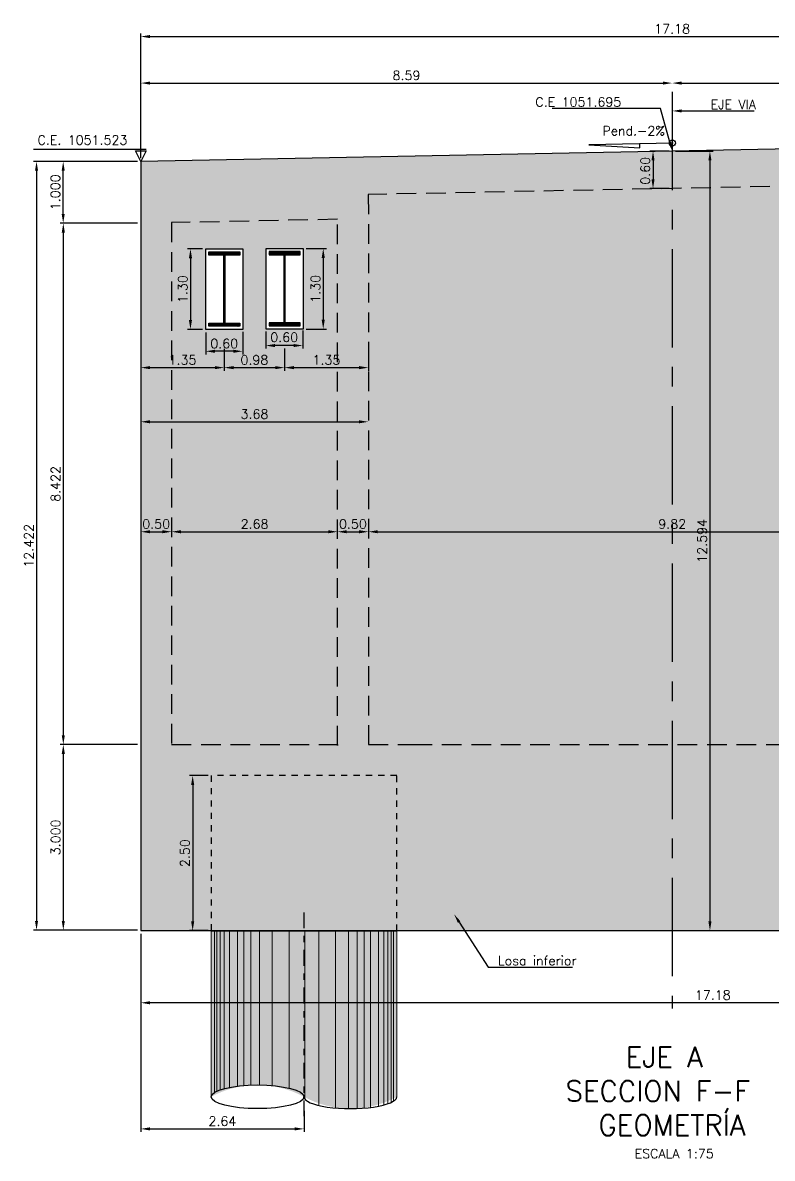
# Model space of a CAD drawing. Header units: metres. Extents: x 1080427 to 1081241, y 976768 to 977191.
# Drawn here: x 1080887.61 to 1080899.72, y 977058.68 to 977077.03 of the extents above; entities that cross this region are included whole.
import ezdxf
from ezdxf import colors
from ezdxf.entities.mleader import LeaderData, LeaderLine
from ezdxf.math import Vec2, Vec3

# ---------------------------------------------------------------- set-up
doc = ezdxf.new("R2010")
doc.units = ezdxf.units.M
doc.header["$LTSCALE"] = 25.4
for name, pattern in [('CENTER', [2, 1.25, -0.25, 0.25, -0.25]), ('DASHDOT', [1, 0.5, -0.25, 0, -0.25]), ('HIDDEN', [0.375, 0.25, -0.125])]:
    doc.linetypes.add(name, pattern=pattern)
for name, color, linetype in [('CONTRAPESO', 3, 'Continuous'), ('COT', 1, 'Continuous'), ('DIMCONTRAPESO', 1, 'Continuous'), ('EJE VIA', 10, 'CENTER'), ('PERFIL MET', 37, 'Continuous'), ('PROY', 9, 'HIDDEN'), ('PROYECC', 251, 'HIDDEN'), ('REGL175', 7, 'Continuous')]:
    doc.layers.add(name, color=color, linetype=linetype)
for name, color, linetype, lineweight in [('COTA', 1, 'Continuous', 30), ('COTACIM', 20, 'Continuous', 5), ('EJEPILOTE', 145, 'DASHDOT', 30), ('OTROS', 8, 'Continuous', 5), ('SOLIDOREFCONT', 254, 'Continuous', 5)]:
    doc.layers.add(name, color=color, linetype=linetype, lineweight=lineweight)
doc.styles.add('romans', font='romans.shx')
doc.dimstyles.new('Copy 75', dxfattribs={"dimtxt": 0.15, "dimasz": 0.15, "dimexe": 0.05, "dimexo": 0.05, "dimgap": 0.05, "dimtad": 1, "dimzin": 0, "dimdsep": 46, "dimtxsty": 'romans', "dimcen": 0.002, "dimclrd": 1, "dimclre": 1, "dimclrt": 3, "dimadec": 4, "dimazin": 0, "dimtfac": 1, "dimtofl": 0, "dimtmove": 1, "dimatfit": 3, "dimfxl": 1, "dimtolj": 1, "dimtzin": 0, "dimarcsym": 1})

# ---------------------------------------------------------------- blocks, each defined once
blk = doc.blocks.new('PILOTE')
h = blk.add_hatch(color=256)
h.dxf.hatch_style = 1
h.set_gradient(color1=(51, 51, 51), color2=(173, 173, 173), tint=1, name='INVCYLINDER')
edge = h.paths.add_edge_path()
edge.add_line((1080656.416834545, 977060.1590362525), (1080656.416834545, 977062.8369320101))
edge.add_line((1080656.416834545, 977062.8369320101), (1080659.417876804, 977062.8369320101))
edge.add_line((1080659.417876804, 977062.8369320101), (1080659.417876804, 977060.1590362525))
edge.add_arc((1080658.66761624, 977061.5370580803), 1.569023604932751, 241.43402734232131, 298.56597265767874, ccw=False)
edge.add_arc((1080657.16709511, 977058.7797854457), 1.570103086822714, 61.45547212311708, 118.5445278768829)
at = {"layer": 'COT'}
blk.add_ellipse((1080657.16709511, 977060.1590362525), major_axis=(0.7502605647517244, 0), ratio=0.2543813295763042, dxfattribs=at)
blk.add_ellipse((1080658.66761624, 977060.1590362525), major_axis=(0.7502605647517244, 0), ratio=0.2543813295763042, start_param=3.141592653589792, end_param=6.283185307179586, dxfattribs=at)
at = {"layer": 'EJEPILOTE', "ltscale": 0.02}
blk.add_line((1080657.918716831, 977059.8447110992), (1080657.918716831, 977063.1356790137), dxfattribs=at)
at = {"layer": 'OTROS'}
for p, q in [((1080656.472292364, 977062.8369320101), (1080656.472292364, 977060.2310491129)), ((1080656.510527515, 977062.8369320101), (1080656.510527515, 977060.2513910077)), ((1080656.561507698, 977062.8369320101), (1080656.561507698, 977060.2717001326)), ((1080656.625232968, 977062.8369320101), (1080656.625232968, 977060.2910394119)), ((1080656.714448302, 977062.8369320101), (1080656.714448302, 977060.3112408698)), ((1080656.841898815, 977062.8369320101), (1080656.841898815, 977060.3310285627)), ((1080656.943859208, 977062.8369320101), (1080656.943859208, 977060.3412444418)), ((1080657.058564661, 977062.8369320101), (1080657.058564661, 977060.3478811213)), ((1080657.198760206, 977062.8369320101), (1080657.198760206, 977060.3497184741)), ((1080657.405764051, 977062.8369320101), (1080657.405764051, 977060.3399741807)), ((1080657.679471079, 977062.8369320101), (1080657.679471079, 977060.2984506316)), ((1080657.932716831, 977062.8369320101), (1080657.932716831, 977060.1206139127)), ((1080658.155240271, 977062.8369320101), (1080658.155240271, 977060.0266473495)), ((1080658.428947299, 977062.8369320101), (1080658.428947299, 977059.9780983244)), ((1080658.635951144, 977062.8369320101), (1080658.635951144, 977059.968354031)), ((1080658.776146688, 977062.8369320101), (1080658.776146688, 977059.9701913837)), ((1080658.890852141, 977062.8369320101), (1080658.890852141, 977059.9768280633)), ((1080658.992812535, 977062.8369320101), (1080658.992812535, 977059.9870439423)), ((1080659.120263048, 977062.8369320101), (1080659.120263048, 977060.0068316353)), ((1080659.209478382, 977062.8369320101), (1080659.209478382, 977060.0266473495)), ((1080659.273203652, 977062.8369320101), (1080659.273203652, 977060.0463723725)), ((1080659.324183835, 977062.8369320101), (1080659.324183835, 977060.0666814975)), ((1080659.362418986, 977062.8369320101), (1080659.362418986, 977060.0870233923)), ((1080656.625232968, 977060.0270330932), (1080656.625232968, 977060.0266473495))]:
    blk.add_line(p, q, dxfattribs=at)
blk.add_lwpolyline([(1080656.416834545, 977060.1590362525), (1080656.416834545, 977062.8369320101), (1080659.417876804, 977062.8369320101), (1080659.417876804, 977060.1590362525)], dxfattribs=at)
blk = doc.blocks.new('*D330')
at = {"layer": 'COTA', "color": 1, "lineweight": -2, "transparency": 16777216}
for p, q in [((1080898.053530901, 977074.9557058255), (1080897.744877127, 977074.9557058255)), ((1080897.794877127, 977074.8057058254), (1080897.794877127, 977074.5019261636)), ((1080898.054436477, 977074.3519261635), (1080897.744877127, 977074.3519261635))]:
    blk.add_line(p, q, dxfattribs=at)
at = {"layer": 'COTA', "color": 1, "transparency": 16777216}
for points in [[(1080897.769877127, 977074.8057058254), (1080897.819877126, 977074.8057058254), (1080897.794877127, 977074.9557058255)], [(1080897.769877127, 977074.5019261636), (1080897.819877126, 977074.5019261636), (1080897.794877127, 977074.3519261635)]]:
    blk.add_solid(points, dxfattribs=at)
at = {"layer": 'Defpoints', "color": 0, "transparency": 16777216}
for p in [(1080898.103530901, 977074.9557058255), (1080897.794877127, 977074.3519261635), (1080898.104436477, 977074.3519261635)]:
    blk.add_point(p, dxfattribs=at)
at = {"layer": 'COTA', "color": 3, "transparency": 16777216, "insert": (1080897.669877127, 977074.6378128493), "char_height": 0.15, "attachment_point": 5, "rotation": 90, "style": 'romans'}
blk.add_mtext('\\A1;0.60', dxfattribs=at)
blk = doc.blocks.new('*D319')
at = {"layer": 'COTA', "color": 1, "lineweight": -2, "transparency": 16777216}
for p, q in [((1080889.515228223, 977074.8403397719), (1080889.515228223, 977076.8566790834)), ((1080906.691793597, 977075.1710710793), (1080906.691793597, 977076.8566790834)), ((1080889.665228223, 977076.8066790834), (1080906.541793597, 977076.8066790834))]:
    blk.add_line(p, q, dxfattribs=at)
at = {"layer": 'COTA', "color": 1, "transparency": 16777216}
for points in [[(1080889.665228223, 977076.8316790834), (1080889.665228223, 977076.7816790834), (1080889.515228223, 977076.8066790834)], [(1080906.541793597, 977076.8316790834), (1080906.541793597, 977076.7816790834), (1080906.691793597, 977076.8066790834)]]:
    blk.add_solid(points, dxfattribs=at)
at = {"layer": 'Defpoints', "color": 0, "transparency": 16777216}
for p in [(1080906.691793597, 977076.8066790834), (1080906.691793597, 977075.1210710793), (1080889.515228223, 977074.7903397719)]:
    blk.add_point(p, dxfattribs=at)
at = {"layer": 'COTA', "color": 3, "transparency": 16777216, "insert": (1080898.10351091, 977076.9316790834), "char_height": 0.15, "attachment_point": 5, "style": 'romans'}
blk.add_mtext('\\A1;17.18', dxfattribs=at)
blk = doc.blocks.new('*D320')
at = {"layer": 'COTA', "color": 1, "lineweight": -2, "transparency": 16777216}
blk.add_line((1080889.665228223, 977068.8062600595), (1080889.865250037, 977068.8062600595), dxfattribs=at)
at = {"layer": 'COTA', "color": 1, "transparency": 16777216}
for points in [[(1080889.665228223, 977068.8312600595), (1080889.665228223, 977068.7812600594), (1080889.515228223, 977068.8062600595)], [(1080889.865250037, 977068.8312600595), (1080889.865250037, 977068.7812600594), (1080890.015250037, 977068.8062600595)]]:
    blk.add_solid(points, dxfattribs=at)
at = {"layer": 'Defpoints', "color": 0, "transparency": 16777216}
for p in [(1080889.515228223, 977068.8062600595), (1080890.015250037, 977068.8062600595), (1080890.015250037, 977068.8062600595)]:
    blk.add_point(p, dxfattribs=at)
at = {"layer": 'COTA', "color": 3, "transparency": 16777216, "insert": (1080889.76523913, 977068.9312600595), "char_height": 0.15, "attachment_point": 5, "style": 'romans'}
blk.add_mtext('\\A1;0.50', dxfattribs=at)
blk = doc.blocks.new('*D321')
at = {"layer": 'COTA', "color": 1, "lineweight": -2, "transparency": 16777216}
for p, q in [((1080890.165250037, 977068.8062192819), (1080892.545214706, 977068.8062192819)), ((1080890.015250037, 977068.7562600594), (1080890.015250037, 977068.7562192818))]:
    blk.add_line(p, q, dxfattribs=at)
at = {"layer": 'COTA', "color": 1, "transparency": 16777216}
for points in [[(1080890.165250037, 977068.8312192819), (1080890.165250037, 977068.7812192818), (1080890.015250037, 977068.8062192819)], [(1080892.545214706, 977068.8312192819), (1080892.545214706, 977068.7812192818), (1080892.695214706, 977068.8062192819)]]:
    blk.add_solid(points, dxfattribs=at)
at = {"layer": 'Defpoints', "color": 0, "transparency": 16777216}
for p in [(1080890.015250037, 977068.8062600595), (1080892.695214706, 977068.8062192819), (1080892.695214706, 977068.8062192819)]:
    blk.add_point(p, dxfattribs=at)
at = {"layer": 'COTA', "color": 3, "transparency": 16777216, "insert": (1080891.355232371, 977068.9312192819), "char_height": 0.15, "attachment_point": 5, "style": 'romans'}
blk.add_mtext('\\A1;2.68', dxfattribs=at)
blk = doc.blocks.new('*D322')
at = {"layer": 'COTA', "color": 1, "lineweight": -2, "transparency": 16777216}
blk.add_line((1080892.845214706, 977068.8062192819), (1080893.04523652, 977068.8062192819), dxfattribs=at)
at = {"layer": 'COTA', "color": 1, "transparency": 16777216}
for points in [[(1080892.845214706, 977068.8312192819), (1080892.845214706, 977068.7812192818), (1080892.695214706, 977068.8062192819)], [(1080893.04523652, 977068.8312192819), (1080893.04523652, 977068.7812192818), (1080893.19523652, 977068.8062192819)]]:
    blk.add_solid(points, dxfattribs=at)
at = {"layer": 'Defpoints', "color": 0, "transparency": 16777216}
for p in [(1080892.695214706, 977068.8062192819), (1080893.19523652, 977068.8062192819), (1080893.19523652, 977068.8062192819)]:
    blk.add_point(p, dxfattribs=at)
at = {"layer": 'COTA', "color": 3, "transparency": 16777216, "insert": (1080892.945225613, 977068.9312192819), "char_height": 0.15, "attachment_point": 5, "style": 'romans'}
blk.add_mtext('\\A1;0.50', dxfattribs=at)
blk = doc.blocks.new('*D323')
at = {"layer": 'COTA', "color": 1, "lineweight": -2, "transparency": 16777216}
for p, q in [((1080893.34523652, 977068.8060949981), (1080902.865213184, 977068.8060949981)), ((1080893.19523652, 977068.7562192818), (1080893.19523652, 977068.7560949981))]:
    blk.add_line(p, q, dxfattribs=at)
at = {"layer": 'COTA', "color": 1, "transparency": 16777216}
for points in [[(1080893.34523652, 977068.8310949982), (1080893.34523652, 977068.7810949981), (1080893.19523652, 977068.8060949981)], [(1080902.865213184, 977068.8310949982), (1080902.865213184, 977068.7810949981), (1080903.015213184, 977068.8060949981)]]:
    blk.add_solid(points, dxfattribs=at)
at = {"layer": 'Defpoints', "color": 0, "transparency": 16777216}
for p in [(1080893.19523652, 977068.8062192819), (1080903.015213184, 977068.8060949981), (1080903.015213184, 977068.8060949981)]:
    blk.add_point(p, dxfattribs=at)
at = {"layer": 'COTA', "color": 3, "transparency": 16777216, "insert": (1080898.105224852, 977068.9310949981), "char_height": 0.15, "attachment_point": 5, "style": 'romans'}
blk.add_mtext('\\A1;9.82', dxfattribs=at)
blk = doc.blocks.new('*D331')
at = {"layer": 'COTA', "color": 1, "lineweight": -2, "transparency": 16777216}
for p, q in [((1080889.515201209, 977062.3117379667), (1080889.515201209, 977061.1463200506)), ((1080906.695201209, 977062.3117379667), (1080906.695201209, 977061.1463200506)), ((1080906.545201209, 977061.1963200506), (1080889.665201209, 977061.1963200506))]:
    blk.add_line(p, q, dxfattribs=at)
at = {"layer": 'COTA', "color": 1, "transparency": 16777216}
for points in [[(1080889.665201209, 977061.2213200507), (1080889.665201209, 977061.1713200506), (1080889.515201209, 977061.1963200506)], [(1080906.545201209, 977061.2213200507), (1080906.545201209, 977061.1713200506), (1080906.695201209, 977061.1963200506)]]:
    blk.add_solid(points, dxfattribs=at)
at = {"layer": 'Defpoints', "color": 0, "transparency": 16777216}
for p in [(1080889.515201209, 977062.3617379668), (1080906.695201209, 977062.3617379668), (1080889.515201209, 977061.1963200506)]:
    blk.add_point(p, dxfattribs=at)
at = {"layer": 'COTA', "color": 3, "transparency": 16777216, "insert": (1080898.760098694, 977061.3213200506), "char_height": 0.15, "attachment_point": 5, "style": 'romans'}
blk.add_mtext('\\A1;17.18', dxfattribs=at)
blk = doc.blocks.new('*D327')
at = {"layer": 'Defpoints', "color": 0, "transparency": 16777216}
for p in [(1080898.105228223, 977076.0546435826), (1080898.105228223, 977076.0546435826), (1080889.515228223, 977074.7903397719)]:
    blk.add_point(p, dxfattribs=at)
at = {"layer": 'DIMCONTRAPESO', "color": 1, "lineweight": -2, "transparency": 16777216}
for p, q in [((1080889.515228223, 977074.8403397719), (1080889.515228223, 977076.1046435826)), ((1080889.665228223, 977076.0546435826), (1080897.955228223, 977076.0546435826))]:
    blk.add_line(p, q, dxfattribs=at)
at = {"layer": 'DIMCONTRAPESO', "color": 1, "transparency": 16777216}
for points in [[(1080889.665228223, 977076.0796435826), (1080889.665228223, 977076.0296435825), (1080889.515228223, 977076.0546435826)], [(1080897.955228223, 977076.0796435826), (1080897.955228223, 977076.0296435825), (1080898.105228223, 977076.0546435826)]]:
    blk.add_solid(points, dxfattribs=at)
at = {"layer": 'DIMCONTRAPESO', "color": 3, "transparency": 16777216, "insert": (1080893.810228223, 977076.1796435826), "char_height": 0.15, "attachment_point": 5, "style": 'romans'}
blk.add_mtext('\\A1;8.59', dxfattribs=at)
blk = doc.blocks.new('*D328')
at = {"layer": 'Defpoints', "color": 0, "transparency": 16777216}
for p in [(1080898.105228223, 977076.0546435826), (1080906.691793597, 977076.0546435826), (1080906.691793597, 977075.1210710793)]:
    blk.add_point(p, dxfattribs=at)
at = {"layer": 'DIMCONTRAPESO', "color": 1, "lineweight": -2, "transparency": 16777216}
for p, q in [((1080898.255228223, 977076.0546435826), (1080906.541793597, 977076.0546435826)), ((1080906.691793597, 977075.1710710793), (1080906.691793597, 977076.1046435826))]:
    blk.add_line(p, q, dxfattribs=at)
at = {"layer": 'DIMCONTRAPESO', "color": 1, "transparency": 16777216}
for points in [[(1080898.255228223, 977076.0796435826), (1080898.255228223, 977076.0296435825), (1080898.105228223, 977076.0546435826)], [(1080906.541793597, 977076.0796435826), (1080906.541793597, 977076.0296435825), (1080906.691793597, 977076.0546435826)]]:
    blk.add_solid(points, dxfattribs=at)
at = {"layer": 'DIMCONTRAPESO', "color": 3, "transparency": 16777216, "insert": (1080902.39851091, 977076.1796435826), "char_height": 0.15, "attachment_point": 5, "style": 'romans'}
blk.add_mtext('\\A1;8.59', dxfattribs=at)
blk = doc.blocks.new('*D329')
at = {"layer": 'Defpoints', "color": 0, "transparency": 16777216}
for p in [(1080889.515231705, 977070.5799661406), (1080893.191784659, 977070.5826604671), (1080893.191784659, 977070.5826604671)]:
    blk.add_point(p, dxfattribs=at)
at = {"layer": 'DIMCONTRAPESO', "color": 1, "lineweight": -2, "transparency": 16777216}
for p, q in [((1080889.515231705, 977070.6299661406), (1080889.515231705, 977070.6326604672)), ((1080889.665231705, 977070.5826604671), (1080893.041784659, 977070.5826604671))]:
    blk.add_line(p, q, dxfattribs=at)
at = {"layer": 'DIMCONTRAPESO', "color": 1, "transparency": 16777216}
for points in [[(1080889.665231705, 977070.6076604672), (1080889.665231705, 977070.5576604671), (1080889.515231705, 977070.5826604671)], [(1080893.041784659, 977070.6076604672), (1080893.041784659, 977070.5576604671), (1080893.191784659, 977070.5826604671)]]:
    blk.add_solid(points, dxfattribs=at)
at = {"layer": 'DIMCONTRAPESO', "color": 3, "transparency": 16777216, "insert": (1080891.353508182, 977070.7076604671), "char_height": 0.15, "attachment_point": 5, "style": 'romans'}
blk.add_mtext('\\A1;3.68', dxfattribs=at)
blk = doc.blocks.new('*D333')
at = {"layer": 'Defpoints', "color": 0, "transparency": 16777216}
for p in [(1080889.515228223, 977071.7207626447), (1080890.864840828, 977071.8089970094), (1080890.864840828, 977071.4576015545)]:
    blk.add_point(p, dxfattribs=at)
at = {"layer": 'DIMCONTRAPESO', "color": 1, "lineweight": -2, "transparency": 16777216}
for p, q in [((1080890.864840828, 977071.7589970094), (1080890.864840828, 977071.4076015544)), ((1080889.515228223, 977071.6707626446), (1080889.515228223, 977071.4076015544)), ((1080889.665228223, 977071.4576015545), (1080890.714840828, 977071.4576015545))]:
    blk.add_line(p, q, dxfattribs=at)
at = {"layer": 'DIMCONTRAPESO', "color": 1, "transparency": 16777216}
for points in [[(1080889.665228223, 977071.4826015545), (1080889.665228223, 977071.4326015544), (1080889.515228223, 977071.4576015545)], [(1080890.714840828, 977071.4826015545), (1080890.714840828, 977071.4326015544), (1080890.864840828, 977071.4576015545)]]:
    blk.add_solid(points, dxfattribs=at)
at = {"layer": 'DIMCONTRAPESO', "color": 3, "transparency": 16777216, "insert": (1080890.190034525, 977071.5826015545), "char_height": 0.15, "attachment_point": 5, "style": 'romans'}
blk.add_mtext('\\A1;1.35', dxfattribs=at)
blk = doc.blocks.new('*D334')
at = {"layer": 'Defpoints', "color": 0, "transparency": 16777216}
for p in [(1080890.864840828, 977071.8089970094), (1080891.839853005, 977071.8143665026), (1080891.839853005, 977071.4576015545)]:
    blk.add_point(p, dxfattribs=at)
at = {"layer": 'DIMCONTRAPESO', "color": 1, "lineweight": -2, "transparency": 16777216}
for p, q in [((1080890.864840828, 977071.7589970094), (1080890.864840828, 977071.4076015544)), ((1080891.839853005, 977071.7643665025), (1080891.839853005, 977071.4076015544)), ((1080891.014840828, 977071.4576015545), (1080891.689853005, 977071.4576015545))]:
    blk.add_line(p, q, dxfattribs=at)
at = {"layer": 'DIMCONTRAPESO', "color": 1, "transparency": 16777216}
for points in [[(1080891.014840828, 977071.4826015545), (1080891.014840828, 977071.4326015544), (1080890.864840828, 977071.4576015545)], [(1080891.689853005, 977071.4826015545), (1080891.689853005, 977071.4326015544), (1080891.839853005, 977071.4576015545)]]:
    blk.add_solid(points, dxfattribs=at)
at = {"layer": 'DIMCONTRAPESO', "color": 3, "transparency": 16777216, "insert": (1080891.352346916, 977071.5826015545), "char_height": 0.15, "attachment_point": 5, "style": 'romans'}
blk.add_mtext('\\A1;0.98', dxfattribs=at)
blk = doc.blocks.new('*D335')
at = {"layer": 'Defpoints', "color": 0, "transparency": 16777216}
for p in [(1080891.839853005, 977071.8143665026), (1080893.194120589, 977071.8537727899), (1080893.194120589, 977071.4576015545)]:
    blk.add_point(p, dxfattribs=at)
at = {"layer": 'DIMCONTRAPESO', "color": 1, "lineweight": -2, "transparency": 16777216}
for p, q in [((1080891.839853005, 977071.7643665025), (1080891.839853005, 977071.4076015544)), ((1080893.194120589, 977071.8037727899), (1080893.194120589, 977071.4076015544)), ((1080891.989853005, 977071.4576015545), (1080893.044120589, 977071.4576015545))]:
    blk.add_line(p, q, dxfattribs=at)
at = {"layer": 'DIMCONTRAPESO', "color": 1, "transparency": 16777216}
for points in [[(1080891.989853005, 977071.4826015545), (1080891.989853005, 977071.4326015544), (1080891.839853005, 977071.4576015545)], [(1080893.044120589, 977071.4826015545), (1080893.044120589, 977071.4326015544), (1080893.194120589, 977071.4576015545)]]:
    blk.add_solid(points, dxfattribs=at)
at = {"layer": 'DIMCONTRAPESO', "color": 3, "transparency": 16777216, "insert": (1080892.516986797, 977071.5826015545), "char_height": 0.15, "attachment_point": 5, "style": 'romans'}
blk.add_mtext('\\A1;1.35', dxfattribs=at)
blk = doc.blocks.new('*D341')
at = {"layer": 'Defpoints', "color": 0, "transparency": 16777216}
for p in [(1080891.164084211, 977072.085897908), (1080890.565292227, 977072.0739220683), (1080890.565292227, 977071.7219084653)]:
    blk.add_point(p, dxfattribs=at)
at = {"layer": 'DIMCONTRAPESO', "color": 1, "lineweight": -2, "transparency": 16777216}
for p, q in [((1080890.565292227, 977072.0239220683), (1080890.565292227, 977071.6719084652)), ((1080891.164084211, 977072.0358979079), (1080891.164084211, 977071.6719084652)), ((1080891.014084211, 977071.7219084653), (1080890.715292227, 977071.7219084653))]:
    blk.add_line(p, q, dxfattribs=at)
at = {"layer": 'DIMCONTRAPESO', "color": 1, "transparency": 16777216}
for points in [[(1080890.715292227, 977071.7469084653), (1080890.715292227, 977071.6969084652), (1080890.565292227, 977071.7219084653)], [(1080891.014084211, 977071.7469084653), (1080891.014084211, 977071.6969084652), (1080891.164084211, 977071.7219084653)]]:
    blk.add_solid(points, dxfattribs=at)
at = {"layer": 'DIMCONTRAPESO', "color": 3, "transparency": 16777216, "insert": (1080890.865188019, 977071.8469084653), "char_height": 0.15, "attachment_point": 5, "style": 'romans'}
blk.add_mtext('\\A1;0.60', dxfattribs=at)
blk = doc.blocks.new('*D342')
at = {"layer": 'Defpoints', "color": 0, "transparency": 16777216}
for p in [(1080891.534857275, 977072.0933133693), (1080892.134865294, 977072.1053135296), (1080891.534857275, 977071.8144712055)]:
    blk.add_point(p, dxfattribs=at)
at = {"layer": 'DIMCONTRAPESO', "color": 1, "lineweight": -2, "transparency": 16777216}
for p, q in [((1080891.534857275, 977072.0433133693), (1080891.534857275, 977071.7644712054)), ((1080892.134865294, 977072.0553135296), (1080892.134865294, 977071.7644712054)), ((1080891.984865294, 977071.8144712055), (1080891.684857275, 977071.8144712055))]:
    blk.add_line(p, q, dxfattribs=at)
at = {"layer": 'DIMCONTRAPESO', "color": 1, "transparency": 16777216}
for points in [[(1080891.684857275, 977071.8394712055), (1080891.684857275, 977071.7894712054), (1080891.534857275, 977071.8144712055)], [(1080891.984865294, 977071.8394712055), (1080891.984865294, 977071.7894712054), (1080892.134865294, 977071.8144712055)]]:
    blk.add_solid(points, dxfattribs=at)
at = {"layer": 'DIMCONTRAPESO', "color": 3, "transparency": 16777216, "insert": (1080891.834410638, 977071.9487929593), "char_height": 0.15, "attachment_point": 5, "style": 'romans'}
blk.add_mtext('\\A1;0.60', dxfattribs=at)
blk = doc.blocks.new('*D1023')
at = {"layer": 'COTA', "color": 1, "lineweight": -2, "transparency": 16777216}
for p, q in [((1080889.465187826, 977074.790338964), (1080888.212484115, 977074.790338964)), ((1080888.262484115, 977073.9398652478), (1080888.262484115, 977074.640338964)), ((1080889.465151849, 977073.7898652478), (1080888.212484115, 977073.7898652478))]:
    blk.add_line(p, q, dxfattribs=at)
at = {"layer": 'COTA', "color": 1, "transparency": 16777216}
for points in [[(1080888.237484115, 977074.640338964), (1080888.287484115, 977074.640338964), (1080888.262484115, 977074.790338964)], [(1080888.237484115, 977073.9398652478), (1080888.287484115, 977073.9398652478), (1080888.262484115, 977073.7898652478)]]:
    blk.add_solid(points, dxfattribs=at)
at = {"layer": 'Defpoints', "color": 0, "transparency": 16777216}
for p in [(1080888.262484115, 977074.790338964), (1080889.515187826, 977074.790338964), (1080889.515151849, 977073.7898652478)]:
    blk.add_point(p, dxfattribs=at)
at = {"layer": 'COTA', "color": 3, "transparency": 16777216, "insert": (1080888.137484115, 977074.2901021059), "char_height": 0.15, "attachment_point": 5, "rotation": 90, "style": 'romans'}
blk.add_mtext('\\A1;1.000', dxfattribs=at)
blk = doc.blocks.new('*D1024')
at = {"layer": 'COTA', "color": 1, "lineweight": -2, "transparency": 16777216}
for p, q in [((1080889.465153222, 977065.3678000534), (1080888.214150782, 977065.3678000534)), ((1080888.264150782, 977065.2178000534), (1080888.264150782, 977062.5180691425)), ((1080889.46169675, 977062.3680691425), (1080888.214150782, 977062.3680691425))]:
    blk.add_line(p, q, dxfattribs=at)
at = {"layer": 'COTA', "color": 1, "transparency": 16777216}
for points in [[(1080888.239150782, 977065.2178000534), (1080888.289150782, 977065.2178000534), (1080888.264150782, 977065.3678000534)], [(1080888.239150782, 977062.5180691425), (1080888.289150782, 977062.5180691425), (1080888.264150782, 977062.3680691425)]]:
    blk.add_solid(points, dxfattribs=at)
at = {"layer": 'Defpoints', "color": 0, "transparency": 16777216}
for p in [(1080889.515153222, 977065.3678000534), (1080888.264150782, 977062.3680691425), (1080889.51169675, 977062.3680691425)]:
    blk.add_point(p, dxfattribs=at)
at = {"layer": 'COTA', "color": 3, "transparency": 16777216, "insert": (1080888.139150782, 977063.867934598), "char_height": 0.15, "attachment_point": 5, "rotation": 90, "style": 'romans'}
blk.add_mtext('\\A1;3.000', dxfattribs=at)
blk = doc.blocks.new('*D1025')
at = {"layer": 'COTA', "color": 1, "lineweight": -2, "transparency": 16777216}
for p, q in [((1080889.465151849, 977073.7898652478), (1080888.214150782, 977073.7898652478)), ((1080888.264150782, 977073.6398652478), (1080888.264150782, 977065.5178000535)), ((1080889.465153222, 977065.3678000534), (1080888.214150782, 977065.3678000534))]:
    blk.add_line(p, q, dxfattribs=at)
at = {"layer": 'COTA', "color": 1, "transparency": 16777216}
for points in [[(1080888.239150782, 977073.6398652478), (1080888.289150782, 977073.6398652478), (1080888.264150782, 977073.7898652478)], [(1080888.239150782, 977065.5178000535), (1080888.289150782, 977065.5178000535), (1080888.264150782, 977065.3678000534)]]:
    blk.add_solid(points, dxfattribs=at)
at = {"layer": 'Defpoints', "color": 0, "transparency": 16777216}
for p in [(1080889.515151849, 977073.7898652478), (1080888.264150782, 977065.3678000534), (1080889.515153222, 977065.3678000534)]:
    blk.add_point(p, dxfattribs=at)
at = {"layer": 'COTA', "color": 3, "transparency": 16777216, "insert": (1080888.139150782, 977069.5788326507), "char_height": 0.15, "attachment_point": 5, "rotation": 90, "style": 'romans'}
blk.add_mtext('\\A1;8.422', dxfattribs=at)
blk = doc.blocks.new('*D1026')
at = {"layer": 'COTA', "color": 1, "lineweight": -2, "transparency": 16777216}
for p, q in [((1080889.465131376, 977074.790337835), (1080887.781554309, 977074.790337835)), ((1080887.831554309, 977074.640337835), (1080887.831554309, 977062.5180691425)), ((1080889.46169675, 977062.3680691425), (1080887.781554309, 977062.3680691425))]:
    blk.add_line(p, q, dxfattribs=at)
at = {"layer": 'COTA', "color": 1, "transparency": 16777216}
for points in [[(1080887.806554309, 977074.640337835), (1080887.856554309, 977074.640337835), (1080887.831554309, 977074.790337835)], [(1080887.806554309, 977062.5180691425), (1080887.856554309, 977062.5180691425), (1080887.831554309, 977062.3680691425)]]:
    blk.add_solid(points, dxfattribs=at)
at = {"layer": 'Defpoints', "color": 0, "transparency": 16777216}
for p in [(1080889.515131376, 977074.790337835), (1080887.831554309, 977062.3680691425), (1080889.51169675, 977062.3680691425)]:
    blk.add_point(p, dxfattribs=at)
at = {"layer": 'COTA', "color": 3, "transparency": 16777216, "insert": (1080887.706554309, 977068.5792034889), "char_height": 0.15, "attachment_point": 5, "rotation": 90, "style": 'romans'}
blk.add_mtext('\\A1;12.422', dxfattribs=at)
blk = doc.blocks.new('*D1031')
at = {"layer": 'COTA', "color": 1, "lineweight": -2, "transparency": 16777216}
for p, q in [((1080890.515371875, 977073.3759736362), (1080890.269276709, 977073.3759736362)), ((1080890.319276709, 977073.2259736361), (1080890.319276709, 977072.2259736361)), ((1080890.515371875, 977072.0759736361), (1080890.269276709, 977072.0759736361))]:
    blk.add_line(p, q, dxfattribs=at)
at = {"layer": 'COTA', "color": 1, "transparency": 16777216}
for points in [[(1080890.294276709, 977073.2259736361), (1080890.344276709, 977073.2259736361), (1080890.319276709, 977073.3759736362)], [(1080890.294276709, 977072.2259736361), (1080890.344276709, 977072.2259736361), (1080890.319276709, 977072.0759736361)]]:
    blk.add_solid(points, dxfattribs=at)
at = {"layer": 'Defpoints', "color": 0, "transparency": 16777216}
for p in [(1080890.565371875, 977073.3759736362), (1080890.319276709, 977072.0759736361), (1080890.565371875, 977072.0759736361)]:
    blk.add_point(p, dxfattribs=at)
at = {"layer": 'COTA', "color": 3, "transparency": 16777216, "insert": (1080890.194276709, 977072.7259736363), "char_height": 0.15, "attachment_point": 5, "rotation": 90, "style": 'romans'}
blk.add_mtext('\\A1;1.30', dxfattribs=at)
blk = doc.blocks.new('*D1032')
at = {"layer": 'COTA', "color": 1, "lineweight": -2, "transparency": 16777216}
for p, q in [((1080892.190384052, 977073.3813431293), (1080892.515090459, 977073.3813431293)), ((1080892.465090459, 977073.2313431293), (1080892.465090459, 977072.2313431293)), ((1080892.190384052, 977072.0813431293), (1080892.515090459, 977072.0813431293))]:
    blk.add_line(p, q, dxfattribs=at)
at = {"layer": 'COTA', "color": 1, "transparency": 16777216}
for points in [[(1080892.44009046, 977073.2313431293), (1080892.490090459, 977073.2313431293), (1080892.465090459, 977073.3813431293)], [(1080892.44009046, 977072.2313431293), (1080892.490090459, 977072.2313431293), (1080892.465090459, 977072.0813431293)]]:
    blk.add_solid(points, dxfattribs=at)
at = {"layer": 'Defpoints', "color": 0, "transparency": 16777216}
for p in [(1080892.140384052, 977073.3813431293), (1080892.140384052, 977072.0813431293), (1080892.465090459, 977072.0813431293)]:
    blk.add_point(p, dxfattribs=at)
at = {"layer": 'COTA', "color": 3, "transparency": 16777216, "insert": (1080892.340090459, 977072.7313431294), "char_height": 0.15, "attachment_point": 5, "rotation": 90, "style": 'romans'}
blk.add_mtext('\\A1;1.30', dxfattribs=at)
blk = doc.blocks.new('*D1034')
at = {"layer": 'COTA', "color": 1, "lineweight": -2, "transparency": 16777216}
for p, q in [((1080898.155201209, 977074.9557379667), (1080898.764268117, 977074.9557379667)), ((1080898.714268117, 977074.8057379667), (1080898.714268117, 977062.5117379668)), ((1080898.155201209, 977062.3617379668), (1080898.764268117, 977062.3617379668))]:
    blk.add_line(p, q, dxfattribs=at)
at = {"layer": 'COTA', "color": 1, "transparency": 16777216}
for points in [[(1080898.689268117, 977074.8057379667), (1080898.739268117, 977074.8057379667), (1080898.714268117, 977074.9557379667)], [(1080898.689268117, 977062.5117379668), (1080898.739268117, 977062.5117379668), (1080898.714268117, 977062.3617379668)]]:
    blk.add_solid(points, dxfattribs=at)
at = {"layer": 'Defpoints', "color": 0, "transparency": 16777216}
for p in [(1080898.105201209, 977074.9557379667), (1080898.105201209, 977062.3617379668), (1080898.714268117, 977062.3617379668)]:
    blk.add_point(p, dxfattribs=at)
at = {"layer": 'COTA', "color": 3, "transparency": 16777216, "insert": (1080898.589268117, 977068.6587379669), "char_height": 0.15, "attachment_point": 5, "rotation": 90, "style": 'romans'}
blk.add_mtext('\\A1;12.594', dxfattribs=at)
blk = doc.blocks.new('*D1088')
at = {"layer": 'COTA', "color": 1, "lineweight": -2, "transparency": 16777216}
for p, q in [((1080890.603318923, 977064.8657230781), (1080890.305191238, 977064.8657230781)), ((1080890.355191238, 977064.7157230781), (1080890.355191238, 977062.5117379668)), ((1080890.603318923, 977062.3617379668), (1080890.305191238, 977062.3617379668))]:
    blk.add_line(p, q, dxfattribs=at)
at = {"layer": 'COTA', "color": 1, "transparency": 16777216}
for points in [[(1080890.330191238, 977064.7157230781), (1080890.380191238, 977064.7157230781), (1080890.355191238, 977064.8657230781)], [(1080890.330191238, 977062.5117379668), (1080890.380191238, 977062.5117379668), (1080890.355191238, 977062.3617379668)]]:
    blk.add_solid(points, dxfattribs=at)
at = {"layer": 'Defpoints', "color": 0, "transparency": 16777216}
for p in [(1080890.653318923, 977064.8657230781), (1080890.355191238, 977062.3617379668), (1080890.653318923, 977062.3617379668)]:
    blk.add_point(p, dxfattribs=at)
at = {"layer": 'COTA', "color": 3, "transparency": 16777216, "insert": (1080890.230191238, 977063.6137305226), "char_height": 0.15, "attachment_point": 5, "rotation": 90, "style": 'romans'}
blk.add_mtext('\\A1;2.50', dxfattribs=at)
blk = doc.blocks.new('*D1130')
at = {"layer": 'COTA', "color": 1, "lineweight": -2, "transparency": 16777216}
for p, q in [((1080889.515201209, 977062.3117379667), (1080889.515201209, 977059.1089064826)), ((1080892.155201209, 977059.4525453738), (1080892.155201209, 977059.1089064826)), ((1080889.665201209, 977059.1589064826), (1080892.005201209, 977059.1589064826))]:
    blk.add_line(p, q, dxfattribs=at)
at = {"layer": 'COTA', "color": 1, "transparency": 16777216}
for points in [[(1080889.665201209, 977059.1839064826), (1080889.665201209, 977059.1339064826), (1080889.515201209, 977059.1589064826)], [(1080892.005201209, 977059.1839064826), (1080892.005201209, 977059.1339064826), (1080892.155201209, 977059.1589064826)]]:
    blk.add_solid(points, dxfattribs=at)
at = {"layer": 'Defpoints', "color": 0, "transparency": 16777216}
for p in [(1080889.515201209, 977062.3617379668), (1080892.155201209, 977059.5025453739), (1080892.155201209, 977059.1589064826)]:
    blk.add_point(p, dxfattribs=at)
at = {"layer": 'COTA', "color": 3, "transparency": 16777216, "insert": (1080890.835201209, 977059.2839064826), "char_height": 0.15, "attachment_point": 5, "style": 'romans'}
blk.add_mtext('\\A1;2.64', dxfattribs=at)

msp = doc.modelspace()

# ---------------------------------------------------------------- hatches: boundary and pattern name
at = {"layer": 'PERFIL MET'}
h = msp.add_hatch(dxfattribs=at)
h.set_pattern_fill('ANSI31', color=256, scale=0.005)
h.set_pattern_definition([(45, (222.5098634215537, -52.51386498089414), (-0.01122532015133644, 0.01122532015133644), [])])
h.paths.add_polyline_path([(1080890.874896875, 977073.2751736362), (1080890.874896875, 977072.1767736361), (1080891.115371875, 977072.1767736361), (1080891.115371875, 977072.1259736362), (1080890.615371875, 977072.1259736362), (1080890.615371875, 977072.1767736361), (1080890.855846875, 977072.1767736361), (1080890.855846875, 977073.2751736362), (1080890.615371875, 977073.2751736362), (1080890.615371875, 977073.3259736361), (1080891.115371875, 977073.3259736361), (1080891.115371875, 977073.2751736362)])
h = msp.add_hatch(dxfattribs=at)
h.set_pattern_fill('ANSI31', color=256, scale=0.005)
h.set_pattern_definition([(45, (222.5098634215537, -52.5084954877384), (-0.01122532015133644, 0.01122532015133644), [])])
h.paths.add_polyline_path([(1080891.830859052, 977073.2805431293), (1080891.830859052, 977072.1821431293), (1080891.590384052, 977072.1821431293), (1080891.590384052, 977072.1313431293), (1080892.090384052, 977072.1313431293), (1080892.090384052, 977072.1821431293), (1080891.849909052, 977072.1821431293), (1080891.849909052, 977073.2805431293), (1080892.090384052, 977073.2805431293), (1080892.090384052, 977073.3313431293), (1080891.590384052, 977073.3313431293), (1080891.590384052, 977073.2805431293)])
at = {"layer": 'SOLIDOREFCONT', "true_color": 0x5b5b5b, "transparency": 33554546}
h = msp.add_hatch(dxfattribs=at)
h.set_pattern_fill('AR-CONC', color=251, scale=0.005)
h.set_pattern_definition([(49.99999999999999, (0, 0), (0.91092334498002, -0.07969542769451543), [0.09525, -1.04775]), (355, (0, 0), (-0.1762171071248467, 0.9552842261951757), [0.0762, -0.83820292085]), (100.4514447, (0.075910035, -0.0066412675), (0.7347062354517664, 0.8755887595609755), [0.080950044, -0.8904512229999999]), (46.18420000000002, (0, 0.254), (1.35539520446065, -0.2102116396636357), [0.142875, -1.571625]), (96.63555760999996, (0.1129495, 0.2364825), (1.187020670257515, 1.237130622988608), [0.1214251157, -1.3356780408]), (351.1841511700001, (0, 0.254), (1.187020670324885, 1.237130622927663), [0.11429983535, -1.2572986596]), (21, (0.127, 0.1905), (0.7580719563456624, -0.5113259909354381), [0.09525, -1.04775]), (326.0000000000001, (0.127, 0.1905), (0.3090101417382354, 0.9209398306115963), [0.0762, -0.8382]), (71.45144499999999, (0.190172663, 0.1478895005), (1.067082096393581, 0.4096138444295262), [0.08095004400000001, -0.8904496879999999]), (37.50000000000001, (0, 0), (0.01544301625295908, 0.4227751943657655), [0, -0.82804, 0, -0.8509000000000001, 0, -0.8413750000000001]), (7.499999999999999, (0, 0), (0.3340983125515287, 0.5009028740905975), [0, -0.48514, 0, -0.80899, 0, -0.320675]), (327.5, (-0.28321, 0), (0.677952975834357, -0.02864371996336722), [0, -0.3175, 0, -0.9906, 0, -1.31445]), (317.5, (-0.41021, 0), (0.7406459069300902, 0.1271324551666652), [0, -0.41275, 0, -0.65786, 0, -0.93345])])
h.paths.add_polyline_path([(1080906.695201209, 977062.3617379668), (1080906.695228223, 977065.355339772), (1080906.691833579, 977075.1210718789), (1080889.515228223, 977074.7903397719), (1080889.515228223, 977065.355339772), (1080889.515201209, 977062.3617379668)])
h.paths.add_polyline_path([(1080904.067715569, 977072.3263187449), (1080904.067715569, 977073.626318745), (1080904.667715569, 977073.626318745), (1080904.667715569, 977072.3263187449)], flags=16)
h.paths.add_polyline_path([(1080905.042767984, 977072.3603169823), (1080905.042767984, 977073.6603169823), (1080905.642767984, 977073.6603169823), (1080905.642767984, 977072.3603169823)], flags=16)
h.paths.add_polyline_path([(1080892.140384052, 977072.0813431293), (1080891.540384052, 977072.0813431293), (1080891.540384052, 977073.3813431293), (1080892.140384052, 977073.3813431293)], flags=16)
h.paths.add_polyline_path([(1080891.165371875, 977072.0759736361), (1080890.565371875, 977072.0759736361), (1080890.565371875, 977073.3759736362), (1080891.165371875, 977073.3759736362)], flags=16)

# ---------------------------------------------------------------- linework, layer by layer
at = {"layer": 'CONTRAPESO'}
for points in [[(1080906.691833579, 977075.1210718789), (1080889.515228223, 977074.7903397719), (1080889.515228223, 977065.355339772), (1080889.515228223, 977065.355339772), (1080889.515201209, 977062.3617379668), (1080906.695201209, 977062.3617379668), (1080906.695228223, 977065.355339772), (1080906.695228223, 977065.355339772)], [(1080890.565371875, 977073.3759736362), (1080891.165371875, 977073.3759736362), (1080891.165371875, 977072.0759736361), (1080890.565371875, 977072.0759736361)], [(1080891.540384052, 977073.3813431293), (1080892.140384052, 977073.3813431293), (1080892.140384052, 977072.0813431293), (1080891.540384052, 977072.0813431293)]]:
    msp.add_lwpolyline(points, close=True, dxfattribs=at)
at = {"layer": 'COTA'}
msp.add_lwpolyline([(1080898.119734855, 977075.0854893184), (1080896.758345358, 977075.0581982997), (1080897.582911566, 977075.0099734286), (1080897.58161399, 977075.0747019084)], dxfattribs=at)
at = {"layer": 'COTA', "color": 2}
msp.add_lwpolyline([(1080887.782802052, 977074.9890283513), (1080889.600685507, 977074.9890283513)], dxfattribs=at)
msp.add_lwpolyline([(1080889.429138705, 977074.9577513337), (1080889.601237777, 977074.9577513337), (1080889.515188241, 977074.7903397719), (1080889.515188241, 977074.7903397719)], close=True, dxfattribs=at)
at = {"layer": 'COTA'}
msp.add_circle((1080898.105228222, 977075.0851985025), 0.05084304286703397, dxfattribs=at)
at = {"layer": 'EJE VIA', "ltscale": 0.05}
msp.add_lwpolyline([(1080898.105228223, 977075.9129251664), (1080898.105228223, 977061.1016200294)], dxfattribs=at)
at = {"layer": 'PERFIL MET'}
for points in [[(1080890.874896875, 977073.2751736362), (1080890.874896875, 977072.1767736361), (1080891.115371875, 977072.1767736361), (1080891.115371875, 977072.1259736362), (1080890.615371875, 977072.1259736362), (1080890.615371875, 977072.1767736361), (1080890.855846875, 977072.1767736361), (1080890.855846875, 977073.2751736362), (1080890.615371875, 977073.2751736362), (1080890.615371875, 977073.3259736361), (1080891.115371875, 977073.3259736361), (1080891.115371875, 977073.2751736362)], [(1080891.830859052, 977073.2805431293), (1080891.830859052, 977072.1821431293), (1080891.590384052, 977072.1821431293), (1080891.590384052, 977072.1313431293), (1080892.090384052, 977072.1313431293), (1080892.090384052, 977072.1821431293), (1080891.849909052, 977072.1821431293), (1080891.849909052, 977073.2805431293), (1080892.090384052, 977073.2805431293), (1080892.090384052, 977073.3313431293), (1080891.590384052, 977073.3313431293), (1080891.590384052, 977073.2805431293)]]:
    msp.add_lwpolyline(points, close=True, dxfattribs=at)
at = {"layer": 'PROY', "color": 252, "ltscale": 0.05}
for points in [[(1080902.303835126, 977065.3678000534), (1080902.303835126, 977065.3678000534), (1080903.015113743, 977065.3678000534), (1080903.015113743, 977074.4501397089), (1080893.19375921, 977074.2537126183), (1080893.194461776, 977065.3678000534), (1080893.906557439, 977065.3678000534), (1080893.906557439, 977065.3678000534), (1080902.303835126, 977065.3678000534)], [(1080892.695175648, 977065.355339772), (1080892.694013284, 977073.8537154931), (1080890.015032301, 977073.8001358734), (1080890.015228223, 977065.3678000534), (1080892.695175648, 977065.3678000533), (1080892.695175648, 977065.355339772)]]:
    msp.add_lwpolyline(points, dxfattribs=at)
at = {"layer": 'PROYECC', "color": 14, "ltscale": 0.01}
msp.add_lwpolyline([(1080890.653318923, 977062.3617379668), (1080893.654361182, 977062.3617379668), (1080893.654361182, 977064.8657230781), (1080890.653318923, 977064.8657230781)], close=True, dxfattribs=at)

# ---------------------------------------------------------------- block references
at = {"layer": 'DIMCONTRAPESO'}
msp.add_blockref('PILOTE', (234.2364843781106, -0.481592238182202), dxfattribs=at)

# ---------------------------------------------------------------- texts
at = {"layer": 'COTA', "color": 3, "insert": (1080887.846995118, 977075.209611191), "char_height": 0.15, "attachment_point": 1, "style": 'romans'}
msp.add_mtext('C.E. 1051.523', dxfattribs=at)
at = {"layer": 'COTA', "color": 3, "insert": (1080897.986356266, 977075.358879875), "char_height": 0.15, "attachment_point": 3, "rotation": 359.9979362755683, "style": 'romans'}
msp.add_mtext('Pend.-2%', dxfattribs=at)
at = {"layer": 'REGL175', "insert": (1080890.129635581, 977060.4843335206), "char_height": 0.33, "width": 14.49150362575892, "attachment_point": 1, "style": 'romans'}
msp.add_mtext('\\pi7.223;{\\C0;EJE A\\P\\pi6.2487;SECCION F-F \\P\\pi6.7822;GEOMETRÍA\\P\\pi7.3672;\\H0.45455x;\\C3;ESCALA 1:75}', dxfattribs=at)

# ---------------------------------------------------------------- dimensions: what is measured, and where the dimension line sits
at = {"layer": 'COTA', "color": 4}
dim = msp.add_linear_dim(base=(1080906.691793597, 977076.8066790834), p1=(1080889.515228223, 977074.7903397719), p2=(1080906.691793597, 977075.1210710793), dimstyle='Copy 75', dxfattribs=at)
dim.commit()
dim.dimension.update_dxf_attribs({"geometry": '*D319', "text_midpoint": (1080898.10351091, 977076.9316790834)})
dim = msp.add_linear_dim(base=(1080897.794877127, 977074.3519261635), p1=(1080898.103530901, 977074.9557058255), p2=(1080898.104436477, 977074.3519261635), angle=90, dimstyle='Copy 75', dxfattribs=at)
dim.commit()
dim.dimension.update_dxf_attribs({"geometry": '*D330', "text_midpoint": (1080897.794877127, 977074.6378128493), "dimtype": 160})
at = {"layer": 'COTA', "color": 2}
for base, p1, p2, picture, middle in [((1080898.714268117, 977062.3617379668), (1080898.105201209, 977074.9557379667), (1080898.105201209, 977062.3617379668), '*D1034', (1080898.589268117, 977068.6587379669)), ((1080887.831554309, 977062.3680691425), (1080889.515131376, 977074.790337835), (1080889.51169675, 977062.3680691425), '*D1026', (1080887.706554309, 977068.5792034889)), ((1080888.262484115, 977074.790338964), (1080889.515151849, 977073.7898652478), (1080889.515187826, 977074.790338964), '*D1023', (1080888.137484115, 977074.2901021059)), ((1080888.264150782, 977065.3678000534), (1080889.515151849, 977073.7898652478), (1080889.515153222, 977065.3678000534), '*D1025', (1080888.139150782, 977069.5788326507)), ((1080888.264150782, 977062.3680691425), (1080889.515153222, 977065.3678000534), (1080889.51169675, 977062.3680691425), '*D1024', (1080888.139150782, 977063.867934598))]:
    dim = msp.add_linear_dim(base=base, p1=p1, p2=p2, angle=90, dimstyle='Copy 75', override={"dimdec": 3}, dxfattribs=at)
    dim.commit()
    dim.dimension.update_dxf_attribs({"geometry": picture, "text_midpoint": middle})
for base, p1, p2, picture, middle in [((1080890.319276709, 977072.0759736361), (1080890.565371875, 977073.3759736362), (1080890.565371875, 977072.0759736361), '*D1031', (1080890.194276709, 977072.7259736363)), ((1080892.465090459, 977072.0813431293), (1080892.140384052, 977073.3813431293), (1080892.140384052, 977072.0813431293), '*D1032', (1080892.340090459, 977072.7313431294)), ((1080890.355191238, 977062.3617379668), (1080890.653318923, 977064.8657230781), (1080890.653318923, 977062.3617379668), '*D1088', (1080890.230191238, 977063.6137305226))]:
    dim = msp.add_linear_dim(base=base, p1=p1, p2=p2, angle=90, dimstyle='Copy 75', dxfattribs=at)
    dim.commit()
    dim.dimension.update_dxf_attribs({"geometry": picture, "text_midpoint": middle})
at = {"layer": 'COTA'}
for base, p1, p2, picture, middle in [((1080890.015250037, 977068.8062600595), (1080889.515228223, 977068.8062600595), (1080890.015250037, 977068.8062600595), '*D320', (1080889.76523913, 977068.8062600595)), ((1080892.695214706, 977068.8062192819), (1080890.015250037, 977068.8062600595), (1080892.695214706, 977068.8062192819), '*D321', (1080891.355232371, 977068.8062192819)), ((1080893.19523652, 977068.8062192819), (1080892.695214706, 977068.8062192819), (1080893.19523652, 977068.8062192819), '*D322', (1080892.945225613, 977068.8062192819)), ((1080903.015213184, 977068.8060949981), (1080893.19523652, 977068.8062192819), (1080903.015213184, 977068.8060949981), '*D323', (1080898.105224852, 977068.8060949981))]:
    dim = msp.add_linear_dim(base=base, p1=p1, p2=p2, dimstyle='Copy 75', dxfattribs=at)
    dim.commit()
    dim.dimension.update_dxf_attribs({"geometry": picture, "text_midpoint": middle, "dimtype": 160})
at = {"layer": 'COTA', "color": 4}
dim = msp.add_linear_dim(base=(1080889.515201209, 977061.1963200506), p1=(1080906.695201209, 977062.3617379668), p2=(1080889.515201209, 977062.3617379668), dimstyle='Copy 75', dxfattribs=at)
dim.commit()
dim.dimension.update_dxf_attribs({"geometry": '*D331', "text_midpoint": (1080898.760098694, 977061.1963200506), "dimtype": 160})
at = {"layer": 'COTA', "color": 2}
dim = msp.add_linear_dim(base=(1080892.155201209, 977059.1589064826), p1=(1080889.515201209, 977062.3617379668), p2=(1080892.155201209, 977059.5025453739), dimstyle='Copy 75', dxfattribs=at)
dim.commit()
dim.dimension.update_dxf_attribs({"geometry": '*D1130', "text_midpoint": (1080890.835201209, 977059.2839064826)})
at = {"layer": 'DIMCONTRAPESO', "color": 2}
for base, p1, p2, picture, middle in [((1080898.105228223, 977076.0546435826), (1080889.515228223, 977074.7903397719), (1080898.105228223, 977076.0546435826), '*D327', (1080893.810228223, 977076.1796435826)), ((1080906.691793597, 977076.0546435826), (1080898.105228223, 977076.0546435826), (1080906.691793597, 977075.1210710793), '*D328', (1080902.39851091, 977076.1796435826)), ((1080890.864840828, 977071.4576015545), (1080889.515228223, 977071.7207626447), (1080890.864840828, 977071.8089970094), '*D333', (1080890.190034525, 977071.5826015545)), ((1080891.839853005, 977071.4576015545), (1080890.864840828, 977071.8089970094), (1080891.839853005, 977071.8143665026), '*D334', (1080891.352346916, 977071.5826015545)), ((1080893.194120589, 977071.4576015545), (1080891.839853005, 977071.8143665026), (1080893.194120589, 977071.8537727899), '*D335', (1080892.516986797, 977071.5826015545)), ((1080893.191784659, 977070.5826604671), (1080889.515231705, 977070.5799661406), (1080893.191784659, 977070.5826604671), '*D329', (1080891.353508182, 977070.7076604671))]:
    dim = msp.add_linear_dim(base=base, p1=p1, p2=p2, dimstyle='Copy 75', dxfattribs=at)
    dim.commit()
    dim.dimension.update_dxf_attribs({"geometry": picture, "text_midpoint": middle})
for base, p1, p2, picture, middle in [((1080890.565292227, 977071.7219084653), (1080891.164084211, 977072.085897908), (1080890.565292227, 977072.0739220683), '*D341', (1080890.865188019, 977071.7219084653)), ((1080891.534857275, 977071.8144712055), (1080892.134865294, 977072.1053135296), (1080891.534857275, 977072.0933133693), '*D342', (1080891.834410638, 977071.8237929593))]:
    dim = msp.add_linear_dim(base=base, p1=p1, p2=p2, dimstyle='Copy 75', dxfattribs=at)
    dim.commit()
    dim.dimension.update_dxf_attribs({"geometry": picture, "text_midpoint": middle, "dimtype": 160})

# ---------------------------------------------------------------- leaders
at = {"layer": 'COTA'}
ml = msp.add_multileader_mtext('Standard', dxfattribs=at)
ml.set_content('C.E 1051.695 ', color=3, style='romans')
ml.set_leader_properties(color=256)
ml.build(insert=Vec2(0, 0))
ml.multileader.update_dxf_attribs({"text_left_attachment_type": 6, "text_right_attachment_type": 6, "dogleg_length": 0.4881237929222352, "arrow_head_size": 0.15})
ctx = ml.context
ctx.base_point, ctx.char_height, ctx.arrow_head_size, ctx.landing_gap_size, ctx.plane_origin = Vec3(1080895.893088651, 977075.6440707684), 0.15, 0.15, 0, Vec3(1080898.105769514, 977075.1261556217)
ctx.left_attachment, ctx.right_attachment = 6, 6
notes = []
notes.append((ctx, [(1, (1, 1, 0), (1080897.916926729, 977075.6440707684), (-1, 0), 0.4881237929222352, [(0, [(1080898.105351432, 977074.9557408794)], 0, [])])]))
ctx.mtext.insert, ctx.mtext.flow_direction = Vec3(1080895.893088651, 977075.8240707684), 5
at = {"layer": 'COTACIM'}
ml = msp.add_multileader_mtext('Standard', dxfattribs=at)
ml.set_content('EJE VIA', color=3, style='romans')
ml.set_leader_properties(color=256)
ml.build(insert=Vec2(0, 0))
ml.multileader.update_dxf_attribs({"text_left_attachment_type": 6, "text_right_attachment_type": 6, "dogleg_length": 0.1560199508385566, "arrow_head_size": 0.15})
ctx = ml.context
ctx.base_point, ctx.char_height, ctx.arrow_head_size, ctx.landing_gap_size, ctx.plane_origin = Vec3(1080898.725442315, 977075.6046716454), 0.15, 0.15, 0, Vec3(1080897.774138536, 977075.448553759)
ctx.left_attachment, ctx.right_attachment = 6, 6
notes.append((ctx, [(0, (1, 1, 0), (1080898.569422364, 977075.6046716454), (1, 0), 0.1560199508385566, [(0, [(1080898.105228223, 977075.6044441882)], 0, [])])]))
ctx.mtext.insert, ctx.mtext.width, ctx.mtext.flow_direction = Vec3(1080898.725442315, 977075.7846716455), 3.591094247298315, 5
ml = msp.add_multileader_mtext('Standard', dxfattribs=at)
ml.set_content('Losa inferior', color=3, style='romans')
ml.set_leader_properties(color=256)
ml.build(insert=Vec2(0, 0))
ml.multileader.update_dxf_attribs({"text_left_attachment_type": 6, "text_right_attachment_type": 6, "dogleg_length": 0.1560199508385566, "arrow_head_size": 0.15})
ctx = ml.context
ctx.base_point, ctx.char_height, ctx.arrow_head_size, ctx.landing_gap_size, ctx.plane_origin = Vec3(1080895.287403193, 977061.7729613436), 0.15, 0.15, 0, Vec3(1080899.159640077, 977060.6934177381)
ctx.left_attachment, ctx.right_attachment = 6, 6
notes.append((ctx, [(0, (1, 1, 0), (1080895.131383242, 977061.7729613436), (1, 0), 0.1560199508385566, [(0, [(1080894.580788404, 977062.6256437843)], 0, [])])]))
ctx.mtext.insert, ctx.mtext.width, ctx.mtext.flow_direction = Vec3(1080895.287403193, 977061.9529613437), 4.216741702286527, 5
for ctx, leaders in notes:
    for number, flags, end, landing, length, lines in leaders:
        leader = LeaderData()
        leader.index, (leader.has_last_leader_line, leader.has_dogleg_vector, leader.attachment_direction) = number, flags
        leader.last_leader_point, leader.dogleg_vector, leader.dogleg_length = Vec3(end), Vec3(landing), length
        for number, points, colour, breaks in lines:
            line = LeaderLine()
            line.index, line.vertices, line.color, line.breaks = number, Vec3.list(points), colors.encode_raw_color(colour), breaks
            leader.lines.append(line)
        ctx.leaders.append(leader)

doc.saveas('drawing.dxf')
